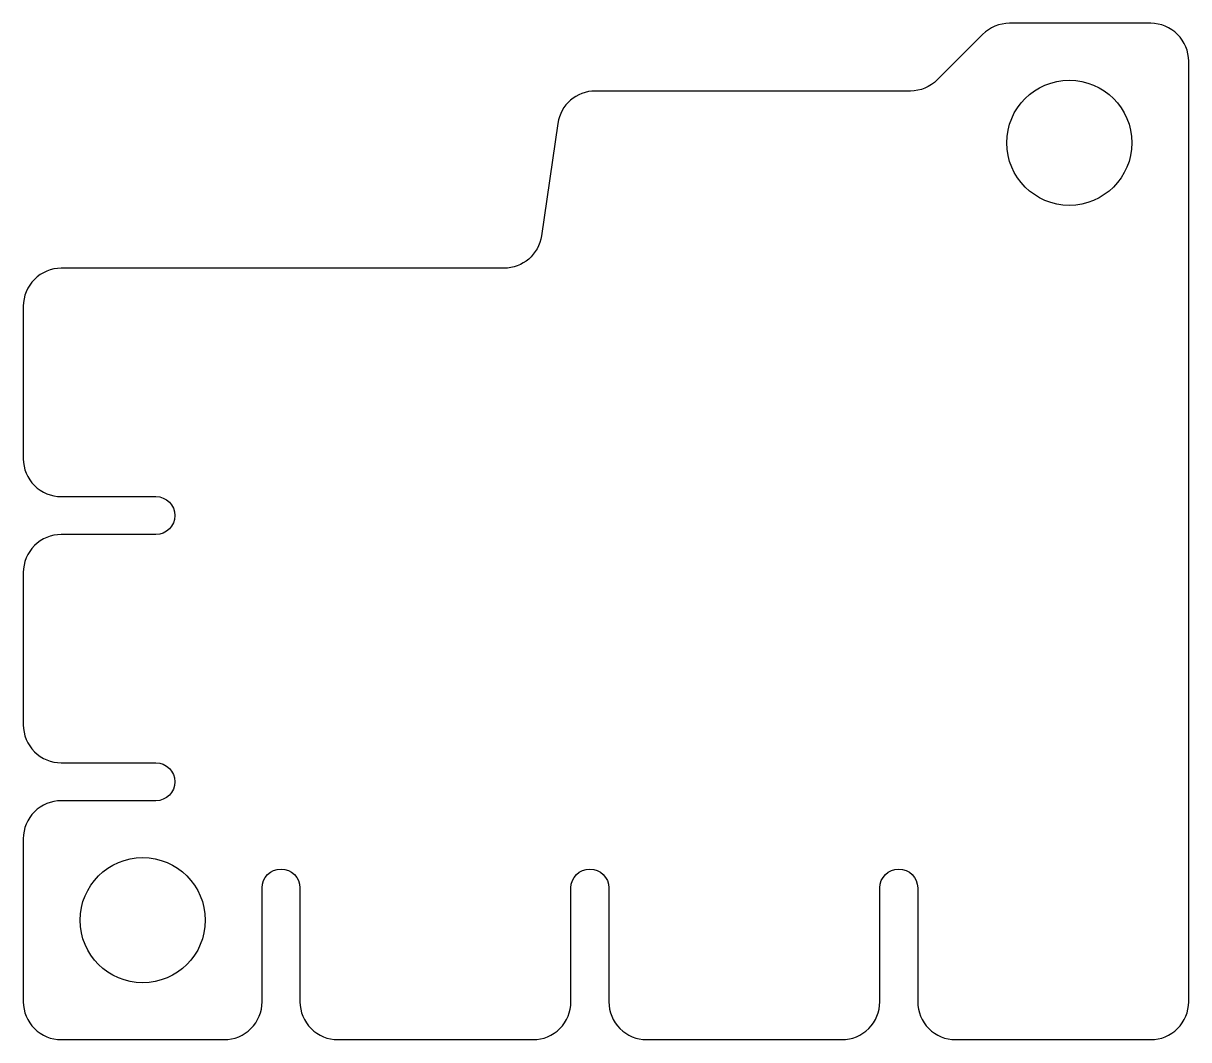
# Model space of a CAD drawing. Header units: millimetres. Extents: x -15.1 to 15.7, y -78.7 to -51.9.
import ezdxf

# ---------------------------------------------------------------- set-up
doc = ezdxf.new("R2010")
doc.units = ezdxf.units.MM
doc.layers.get('0').update_dxf_attribs({"linetype": 'CONTINUOUS'})

msp = doc.modelspace()

# ---------------------------------------------------------------- linework, layer by layer
msp.add_lwpolyline([(-15.05, -63.353, 0.414214), (-14.05, -64.353), (-11.55, -64.353, -1), (-11.55, -65.353), (-14.05, -65.353, 0.414214), (-15.05, -66.353), (-15.05, -70.373, 0.414214), (-14.05, -71.373), (-11.55, -71.373, -1), (-11.55, -72.373), (-14.05, -72.373, 0.414214), (-15.05, -73.373), (-15.05, -77.673, 0.414214), (-14.05, -78.673), (-9.75, -78.673, 0.414214), (-8.75, -77.673), (-8.75, -74.673, -1), (-7.75, -74.673), (-7.75, -77.673, 0.414214), (-6.75, -78.673), (-1.6, -78.673, 0.414214), (-0.6, -77.673), (-0.6, -74.673, -1), (0.4, -74.673), (0.4, -77.673, 0.414214), (1.4, -78.673), (6.55, -78.673, 0.414214), (7.55, -77.673), (7.55, -74.673, -1), (8.55, -74.673), (8.55, -77.673, 0.414214), (9.55, -78.673), (14.7, -78.673, 0.414214), (15.7, -77.673), (15.7, -52.873, 0.414214), (14.7, -51.873), (10.97, -51.873, 0.198912), (10.263, -52.166), (9.064, -53.365, -0.198912), (8.357, -53.658), (0.044, -53.658, 0.372269), (-0.946, -54.513), (-1.379, -57.477, -0.372269), (-2.369, -58.332), (-14.05, -58.332, 0.414214), (-15.05, -59.332)], format="xyb", close=True)
for centre in [(12.55, -55.023), (-11.9, -75.523)]:
    msp.add_circle(centre, 1.65)

doc.saveas('drawing.dxf')
